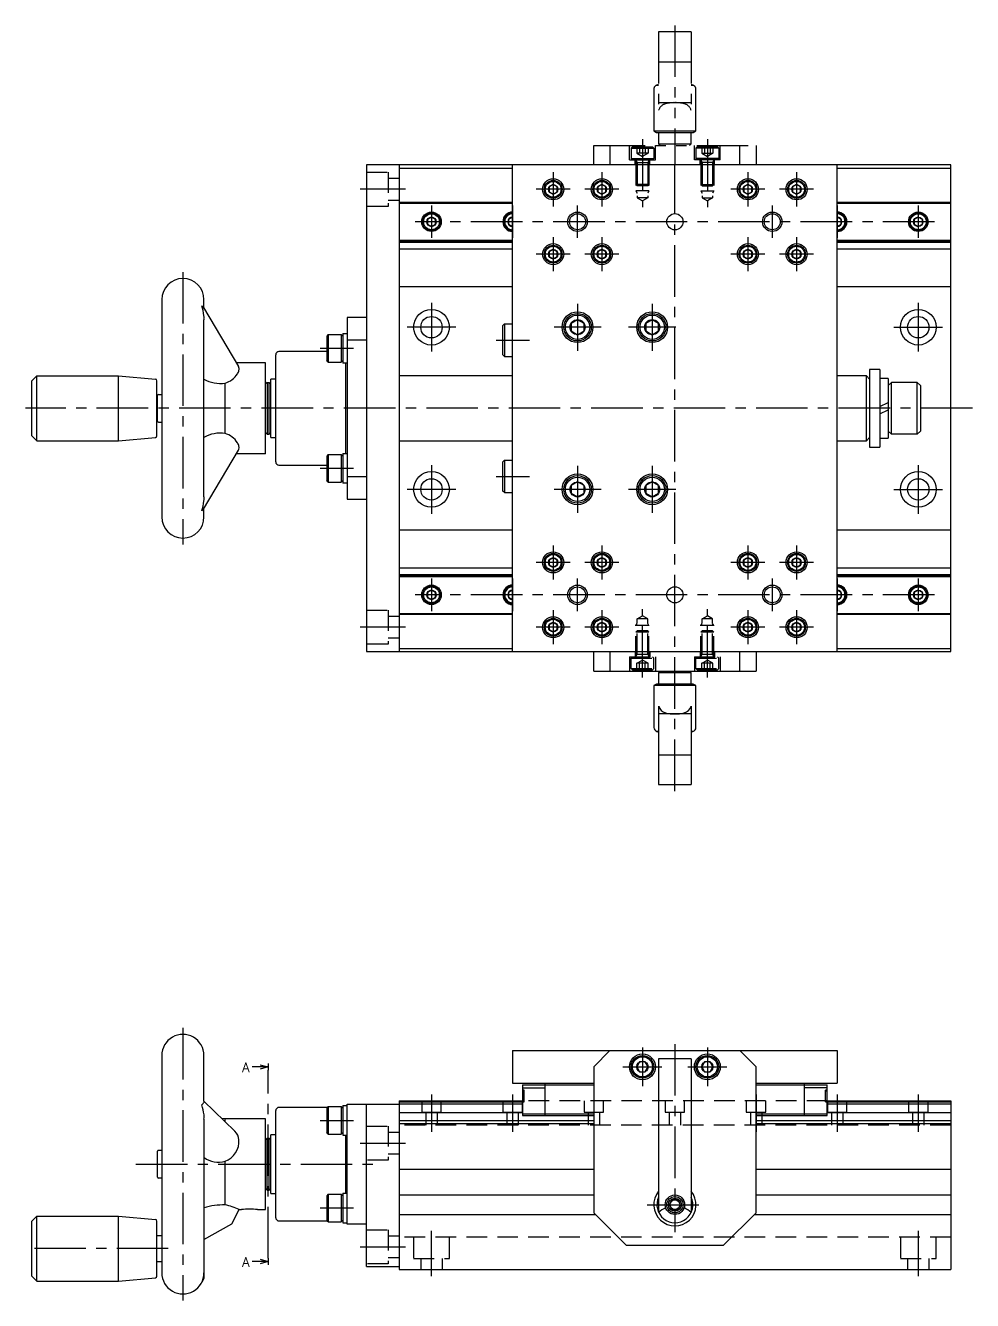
# Model space of a CAD drawing. Extents: x 0 to 649, y -11 to 401.
# Drawn here: x 356.9 to 648.7, y 8 to 401 of the extents above; entities that cross this region are included whole.
import ezdxf

# ---------------------------------------------------------------- set-up
doc = ezdxf.new("R2010")
doc.units = 0
doc.header["$LTSCALE"] = 0.5
for name, pattern in [('CENTER', [50.8, 31.75, -6.35, 6.35, -6.35]), ('DASHED', [19.05, 12.7, -6.35]), ('PHANTOM', [63.5, 31.75, -6.35, 6.35, -6.35, 6.35, -6.35])]:
    doc.linetypes.add(name, pattern=pattern)
for name, color, linetype in [('MSM_CENTER', 1, 'CENTER'), ('MSM_CONTINUOUS', 7, 'CONTINUOUS'), ('MSM_DASHED', 4, 'DASHED'), ('MSM_IMAGINARY', 6, 'PHANTOM'), ('MSM_NARROW', 5, 'CONTINUOUS'), ('MSM_PART_NUMBER', 7, 'CONTINUOUS')]:
    doc.layers.add(name, color=color, linetype=linetype)
doc.styles.get("Standard").update_dxf_attribs({"font": 'txt.shx', "height": 3, "bigfont": 'bigfont.shx'})

msp = doc.modelspace()

# ---------------------------------------------------------------- linework, layer by layer
at = {"layer": 'MSM_CENTER'}
for p, q in [((546.95, 366), (546.95, 344.96)), ((566.95, 366), (566.95, 344.96)), ((556.95, 165), (556.95, 358)), ((519.45, 355.75), (519.45, 345.25)), ((534.45, 355.75), (534.45, 345.25)), ((579.45, 355.75), (579.45, 345.25)), ((594.45, 355.75), (594.45, 345.25)), ((473.95, 350.5), (459.95, 350.5)), ((524.7, 350.5), (514.2, 350.5)), ((539.7, 350.5), (529.2, 350.5)), ((584.7, 350.5), (574.2, 350.5)), ((599.7, 350.5), (589.2, 350.5)), ((481.95, 345.5), (481.95, 335.5)), ((506.95, 345.5), (506.95, 335.5)), ((526.95, 335.5), (526.95, 345.5)), ((586.95, 345.5), (586.95, 335.5)), ((606.95, 345.5), (606.95, 335.5)), ((631.95, 345.5), (631.95, 335.5)), ((636.95, 340.5), (476.95, 340.5)), ((519.45, 335.75), (519.45, 325.25)), ((534.45, 335.75), (534.45, 325.25)), ((579.45, 335.75), (579.45, 325.25)), ((594.45, 335.75), (594.45, 325.25)), ((524.7, 330.5), (514.2, 330.5)), ((539.7, 330.5), (529.2, 330.5)), ((584.7, 330.5), (574.2, 330.5)), ((599.7, 330.5), (589.2, 330.5)), ((405.35, 325), (405.35, 241)), ((481.95, 315.5), (481.95, 300.5)), ((526.95, 315.25), (526.95, 300.75)), ((549.95, 315.25), (549.95, 300.75)), ((631.95, 315.5), (631.95, 300.5)), ((489.45, 308), (474.45, 308)), ((534.2, 308), (519.7, 308)), ((557.2, 308), (542.7, 308)), ((624.45, 308), (639.45, 308)), ((501.85, 304), (512.15, 304)), ((447.65, 301.5), (457.95, 301.5)), ((648.65, 283), (356.85, 283)), ((447.65, 264.5), (457.95, 264.5)), ((481.95, 265.5), (481.95, 250.5)), ((526.95, 265.25), (526.95, 250.75)), ((549.95, 265.25), (549.95, 250.75)), ((631.95, 265.5), (631.95, 250.5)), ((501.85, 262), (512.15, 262)), ((489.45, 258), (474.45, 258)), ((534.2, 258), (519.7, 258)), ((557.2, 258), (542.7, 258)), ((624.45, 258), (639.45, 258)), ((519.45, 240.75), (519.45, 230.25)), ((534.45, 240.75), (534.45, 230.25)), ((579.45, 240.75), (579.45, 230.25)), ((594.45, 240.75), (594.45, 230.25)), ((524.7, 235.5), (514.2, 235.5)), ((539.7, 235.5), (529.2, 235.5)), ((584.7, 235.5), (574.2, 235.5)), ((599.7, 235.5), (589.2, 235.5)), ((481.95, 230.5), (481.95, 220.5)), ((506.95, 230.5), (506.95, 220.5)), ((526.95, 220.5), (526.95, 230.5)), ((586.95, 230.5), (586.95, 220.5)), ((606.95, 230.5), (606.95, 220.5)), ((631.95, 230.5), (631.95, 220.5)), ((636.95, 225.5), (476.95, 225.5)), ((519.45, 220.75), (519.45, 210.25)), ((534.45, 220.75), (534.45, 210.25)), ((546.95, 200), (546.95, 221.03)), ((566.95, 200), (566.95, 221.03)), ((579.45, 220.75), (579.45, 210.25)), ((594.45, 220.75), (594.45, 210.25)), ((473.95, 215.5), (459.95, 215.5)), ((524.7, 215.5), (514.2, 215.5)), ((539.7, 215.5), (529.2, 215.5)), ((584.7, 215.5), (574.2, 215.5)), ((599.7, 215.5), (589.2, 215.5)), ((405.35, 92), (405.35, 7.98)), ((556.95, 87), (556.95, 29)), ((546.95, 86), (546.95, 74)), ((566.95, 86), (566.95, 74)), ((431.65, 21), (431.65, 79)), ((540.95, 80), (552.95, 80)), ((560.95, 80), (572.95, 80)), ((481.95, 71.5), (481.95, 60)), ((506.95, 71.5), (506.95, 60)), ((531.95, 71.5), (531.95, 60)), ((581.95, 71.5), (581.95, 60)), ((606.95, 71.5), (606.95, 60)), ((631.95, 71.5), (631.95, 60)), ((447.65, 63.5), (457.95, 63.5)), ((459.95, 56.5), (473.95, 56.5)), ((390.85, 50), (463.95, 50)), ((447.65, 36.5), (457.95, 36.5)), ((548.45, 37.5), (565.45, 37.5)), ((481.95, 15.5), (481.95, 29.5)), ((631.95, 29.5), (631.95, 15.5)), ((400.85, 23.98), (356.85, 23.98)), ((459.95, 24.5), (473.95, 24.5))]:
    msp.add_line(p, q, dxfattribs=at)
at = {"layer": 'MSM_CONTINUOUS'}
for p, q in [((461.95, 358), (461.95, 208)), ((641.95, 358), (461.95, 358)), ((471.95, 358), (471.95, 208)), ((506.95, 208), (506.95, 358)), ((606.95, 208), (606.95, 358)), ((641.95, 208), (641.95, 358)), ((471.95, 357), (506.95, 357)), ((606.95, 357), (641.95, 357)), ((519.45, 351.94), (518.2, 351.22)), ((518.2, 351.22), (518.2, 349.77)), ((520.7, 351.22), (519.45, 351.94)), ((520.7, 349.77), (520.7, 351.22)), ((534.45, 351.94), (533.2, 351.22)), ((533.2, 351.22), (533.2, 349.77)), ((535.7, 351.22), (534.45, 351.94)), ((535.7, 349.77), (535.7, 351.22)), ((579.45, 351.94), (578.2, 351.22)), ((578.2, 351.22), (578.2, 349.77)), ((580.7, 351.22), (579.45, 351.94)), ((580.7, 349.77), (580.7, 351.22)), ((594.45, 351.94), (593.2, 351.22)), ((593.2, 351.22), (593.2, 349.77)), ((595.7, 351.22), (594.45, 351.94)), ((595.7, 349.77), (595.7, 351.22)), ((471.95, 346.5), (506.95, 346.5)), ((471.95, 346.2), (506.95, 346.2)), ((518.2, 349.77), (519.45, 349.05)), ((519.45, 349.05), (520.7, 349.77)), ((533.2, 349.77), (534.45, 349.05)), ((534.45, 349.05), (535.7, 349.77)), ((578.2, 349.77), (579.45, 349.05)), ((579.45, 349.05), (580.7, 349.77)), ((593.2, 349.77), (594.45, 349.05)), ((594.45, 349.05), (595.7, 349.77)), ((606.95, 346.5), (641.95, 346.5)), ((606.95, 346.2), (641.95, 346.2)), ((481.95, 341.94), (480.7, 341.22)), ((483.2, 341.22), (481.95, 341.94)), ((506.95, 341.94), (505.7, 341.22)), ((608.2, 341.22), (606.95, 341.94)), ((631.95, 341.94), (630.7, 341.22)), ((633.2, 341.22), (631.95, 341.94)), ((480.7, 341.22), (480.7, 339.77)), ((480.7, 339.77), (481.95, 339.05)), ((481.95, 339.05), (483.2, 339.77)), ((483.2, 339.77), (483.2, 341.22)), ((505.7, 341.22), (505.7, 339.77)), ((505.7, 339.77), (506.95, 339.05)), ((606.95, 339.05), (608.2, 339.77)), ((608.2, 339.77), (608.2, 341.22)), ((630.7, 341.22), (630.7, 339.77)), ((630.7, 339.77), (631.95, 339.05)), ((631.95, 339.05), (633.2, 339.77)), ((633.2, 339.77), (633.2, 341.22)), ((471.95, 334.79), (506.95, 334.79)), ((471.95, 334.5), (506.95, 334.5)), ((471.95, 334.24), (506.95, 334.24)), ((606.95, 334.79), (641.95, 334.79)), ((606.95, 334.5), (641.95, 334.5)), ((606.95, 334.24), (641.95, 334.24)), ((471.95, 332.12), (506.95, 332.12)), ((519.45, 331.94), (518.2, 331.22)), ((518.2, 331.22), (518.2, 329.77)), ((520.7, 331.22), (519.45, 331.94)), ((520.7, 329.77), (520.7, 331.22)), ((534.45, 331.94), (533.2, 331.22)), ((533.2, 331.22), (533.2, 329.77)), ((535.7, 331.22), (534.45, 331.94)), ((535.7, 329.77), (535.7, 331.22)), ((579.45, 331.94), (578.2, 331.22)), ((578.2, 331.22), (578.2, 329.77)), ((580.7, 331.22), (579.45, 331.94)), ((580.7, 329.77), (580.7, 331.22)), ((594.45, 331.94), (593.2, 331.22)), ((593.2, 331.22), (593.2, 329.77)), ((595.7, 331.22), (594.45, 331.94)), ((595.7, 329.77), (595.7, 331.22)), ((606.95, 332.12), (641.95, 332.12)), ((518.2, 329.77), (519.45, 329.05)), ((519.45, 329.05), (520.7, 329.77)), ((533.2, 329.77), (534.45, 329.05)), ((534.45, 329.05), (535.7, 329.77)), ((578.2, 329.77), (579.45, 329.05)), ((579.45, 329.05), (580.7, 329.77)), ((593.2, 329.77), (594.45, 329.05)), ((594.45, 329.05), (595.7, 329.77)), ((471.95, 320.5), (506.95, 320.5)), ((606.95, 320.5), (641.95, 320.5)), ((398.85, 316.5), (398.85, 249.5)), ((411.85, 313.79), (411.85, 316.5)), ((411.69, 314.07), (422.46, 295.86)), ((461.95, 311), (455.95, 311)), ((455.95, 311), (455.95, 255)), ((411.85, 310.27), (411.85, 310.28)), ((411.85, 255.72), (411.85, 310.27)), ((504.45, 309), (503.85, 308.4)), ((503.85, 308.4), (503.85, 299.6)), ((504.45, 309), (504.45, 299)), ((504.45, 309), (506.95, 309)), ((526.95, 310.3), (524.95, 309.15)), ((524.95, 309.15), (524.95, 306.84)), ((524.95, 306.84), (526.95, 305.69)), ((528.95, 309.15), (526.95, 310.3)), ((526.95, 305.69), (528.95, 306.84)), ((528.95, 306.84), (528.95, 309.15)), ((549.95, 310.3), (547.95, 309.15)), ((547.95, 309.15), (547.95, 306.84)), ((547.95, 306.84), (549.95, 305.69)), ((551.95, 309.15), (549.95, 310.3)), ((549.95, 305.69), (551.95, 306.84)), ((551.95, 306.84), (551.95, 309.15)), ((450.15, 305.75), (449.65, 305.25)), ((449.65, 305.25), (449.65, 297.75)), ((450.15, 305.75), (450.15, 297.25)), ((450.15, 305.75), (454.15, 305.75)), ((454.15, 305.75), (454.65, 305.25)), ((454.15, 305.75), (454.15, 297.25)), ((454.65, 306.1), (455.95, 306.1)), ((454.65, 306.1), (454.65, 296.9)), ((461.95, 304.01), (455.95, 304.01)), ((433.95, 266.5), (433.95, 299.5)), ((449.65, 300.5), (434.95, 300.5)), ((504.45, 299), (503.85, 299.6)), ((504.45, 299), (506.95, 299)), ((430.85, 297), (421.79, 297)), ((430.85, 269), (430.85, 297)), ((450.15, 297.25), (449.65, 297.75)), ((450.15, 297.25), (454.15, 297.25)), ((454.15, 297.25), (454.65, 297.75)), ((455.95, 296.9), (454.65, 296.9)), ((455.55, 269.1), (455.55, 296.9)), ((620.15, 295), (616.95, 295)), ((616.95, 295), (616.95, 271)), ((620.15, 295), (620.15, 271)), ((358.85, 291.5), (360.35, 293)), ((358.85, 274.5), (358.85, 291.5)), ((360.35, 273), (360.35, 293)), ((360.35, 293), (385.52, 293)), ((385.52, 273), (385.52, 293)), ((385.52, 293), (396.9, 292)), ((397.35, 274.49), (397.35, 291.5)), ((431.35, 291), (430.85, 290.5)), ((431.35, 291), (431.35, 275)), ((431.35, 291), (431.95, 291)), ((431.95, 275), (431.95, 291)), ((431.95, 291), (432.45, 290.5)), ((433.95, 292), (432.45, 292)), ((432.45, 274), (432.45, 292)), ((506.95, 293), (471.95, 293)), ((615.95, 293), (606.95, 293)), ((616.95, 292), (615.95, 293)), ((615.95, 273), (615.95, 293)), ((622.65, 292.2), (620.15, 292.2)), ((622.65, 292.2), (622.65, 273.8)), ((623.65, 291), (622.65, 290)), ((631.65, 291), (623.65, 291)), ((623.65, 275), (623.65, 291)), ((631.65, 275), (631.65, 291)), ((631.65, 291), (632.65, 290)), ((397.55, 287), (397.35, 287)), ((397.55, 279), (397.55, 287)), ((397.8, 287.25), (398.85, 287.25)), ((418.35, 275.2), (418.35, 290.79)), ((632.65, 290), (632.65, 276)), ((620.15, 283.51), (622.65, 284.79)), ((620.15, 281.29), (622.65, 282.57)), ((397.55, 279), (397.35, 279)), ((397.8, 278.75), (398.85, 278.75)), ((431.35, 275), (430.85, 275.5)), ((431.95, 275), (432.45, 275.5)), ((623.65, 275), (622.65, 276)), ((631.65, 275), (632.65, 276)), ((358.85, 274.5), (360.35, 273)), ((360.35, 273), (385.52, 273)), ((385.52, 273), (396.9, 273.99)), ((431.35, 275), (431.95, 275)), ((432.45, 274), (433.95, 274)), ((471.95, 273), (506.95, 273)), ((606.95, 273), (615.95, 273)), ((615.95, 273), (616.95, 274)), ((620.15, 273.8), (622.65, 273.8)), ((631.65, 275), (623.65, 275)), ((411.69, 251.92), (422.46, 270.13)), ((430.85, 269), (421.79, 269)), ((450.15, 268.75), (449.65, 268.25)), ((449.65, 268.25), (449.65, 260.75)), ((450.15, 268.75), (450.15, 260.25)), ((450.15, 268.75), (454.15, 268.75)), ((454.15, 268.75), (454.65, 268.25)), ((454.15, 268.75), (454.15, 260.25)), ((454.65, 269.1), (455.95, 269.1)), ((454.65, 269.1), (454.65, 259.9)), ((616.95, 271), (620.15, 271)), ((434.95, 265.5), (449.65, 265.5)), ((504.45, 267), (503.85, 266.4)), ((503.85, 266.4), (503.85, 257.6)), ((504.45, 267), (504.45, 257)), ((504.45, 267), (506.95, 267)), ((450.15, 260.25), (449.65, 260.75)), ((450.15, 260.25), (454.15, 260.25)), ((454.15, 260.25), (454.65, 260.75)), ((455.95, 259.9), (454.65, 259.9)), ((455.95, 261.98), (461.95, 261.98)), ((526.95, 260.3), (524.95, 259.15)), ((528.95, 259.15), (526.95, 260.3)), ((549.95, 260.3), (547.95, 259.15)), ((551.95, 259.15), (549.95, 260.3)), ((411.85, 255.72), (411.85, 255.71)), ((504.45, 257), (503.85, 257.6)), ((504.45, 257), (506.95, 257)), ((524.95, 259.15), (524.95, 256.84)), ((524.95, 256.84), (526.95, 255.69)), ((526.95, 255.69), (528.95, 256.84)), ((528.95, 256.84), (528.95, 259.15)), ((547.95, 259.15), (547.95, 256.84)), ((547.95, 256.84), (549.95, 255.69)), ((549.95, 255.69), (551.95, 256.84)), ((551.95, 256.84), (551.95, 259.15)), ((411.85, 249.5), (411.85, 252.2)), ((455.95, 255), (461.95, 255)), ((471.95, 245.5), (506.95, 245.5)), ((606.95, 245.5), (641.95, 245.5)), ((519.45, 236.94), (518.2, 236.22)), ((518.2, 236.22), (518.2, 234.77)), ((520.7, 236.22), (519.45, 236.94)), ((520.7, 234.77), (520.7, 236.22)), ((534.45, 236.94), (533.2, 236.22)), ((533.2, 236.22), (533.2, 234.77)), ((535.7, 236.22), (534.45, 236.94)), ((535.7, 234.77), (535.7, 236.22)), ((579.45, 236.94), (578.2, 236.22)), ((578.2, 236.22), (578.2, 234.77)), ((580.7, 236.22), (579.45, 236.94)), ((580.7, 234.77), (580.7, 236.22)), ((594.45, 236.94), (593.2, 236.22)), ((593.2, 236.22), (593.2, 234.77)), ((595.7, 236.22), (594.45, 236.94)), ((595.7, 234.77), (595.7, 236.22)), ((471.95, 233.87), (506.95, 233.87)), ((518.2, 234.77), (519.45, 234.05)), ((519.45, 234.05), (520.7, 234.77)), ((533.2, 234.77), (534.45, 234.05)), ((534.45, 234.05), (535.7, 234.77)), ((578.2, 234.77), (579.45, 234.05)), ((579.45, 234.05), (580.7, 234.77)), ((593.2, 234.77), (594.45, 234.05)), ((594.45, 234.05), (595.7, 234.77)), ((606.95, 233.87), (641.95, 233.87)), ((471.95, 231.75), (506.95, 231.75)), ((471.95, 231.5), (506.95, 231.5)), ((471.95, 231.2), (506.95, 231.2)), ((606.95, 231.75), (641.95, 231.75)), ((606.95, 231.5), (641.95, 231.5)), ((606.95, 231.2), (641.95, 231.2)), ((481.95, 226.94), (480.7, 226.22)), ((480.7, 226.22), (480.7, 224.77)), ((480.7, 224.77), (481.95, 224.05)), ((483.2, 226.22), (481.95, 226.94)), ((481.95, 224.05), (483.2, 224.77)), ((483.2, 224.77), (483.2, 226.22)), ((506.95, 226.94), (505.7, 226.22)), ((505.7, 226.22), (505.7, 224.77)), ((505.7, 224.77), (506.95, 224.05)), ((608.2, 226.22), (606.95, 226.94)), ((606.95, 224.05), (608.2, 224.77)), ((608.2, 224.77), (608.2, 226.22)), ((631.95, 226.94), (630.7, 226.22)), ((630.7, 226.22), (630.7, 224.77)), ((630.7, 224.77), (631.95, 224.05)), ((633.2, 226.22), (631.95, 226.94)), ((631.95, 224.05), (633.2, 224.77)), ((633.2, 224.77), (633.2, 226.22)), ((471.95, 219.79), (506.95, 219.79)), ((471.95, 219.5), (506.95, 219.5)), ((519.45, 216.94), (518.2, 216.22)), ((518.2, 216.22), (518.2, 214.77)), ((520.7, 216.22), (519.45, 216.94)), ((520.7, 214.77), (520.7, 216.22)), ((534.45, 216.94), (533.2, 216.22)), ((533.2, 216.22), (533.2, 214.77)), ((535.7, 216.22), (534.45, 216.94)), ((535.7, 214.77), (535.7, 216.22)), ((579.45, 216.94), (578.2, 216.22)), ((578.2, 216.22), (578.2, 214.77)), ((580.7, 216.22), (579.45, 216.94)), ((580.7, 214.77), (580.7, 216.22)), ((594.45, 216.94), (593.2, 216.22)), ((593.2, 216.22), (593.2, 214.77)), ((595.7, 216.22), (594.45, 216.94)), ((595.7, 214.77), (595.7, 216.22)), ((606.95, 219.79), (641.95, 219.79)), ((606.95, 219.5), (641.95, 219.5)), ((518.2, 214.77), (519.45, 214.05)), ((519.45, 214.05), (520.7, 214.77)), ((533.2, 214.77), (534.45, 214.05)), ((534.45, 214.05), (535.7, 214.77)), ((578.2, 214.77), (579.45, 214.05)), ((579.45, 214.05), (580.7, 214.77)), ((593.2, 214.77), (594.45, 214.05)), ((594.45, 214.05), (595.7, 214.77)), ((471.95, 209), (506.95, 209)), ((606.95, 209), (641.95, 209)), ((461.95, 208), (641.95, 208)), ((531.95, 202), (531.95, 208)), ((536.95, 208), (536.95, 202)), ((576.95, 202), (576.95, 208)), ((581.95, 208), (581.95, 202)), ((531.95, 202), (581.95, 202)), ((552.45, 202), (551.95, 201.5)), ((551.95, 201.5), (551.95, 198)), ((561.95, 201.5), (551.95, 201.5)), ((561.95, 201.5), (561.45, 202)), ((561.95, 198), (561.95, 201.5)), ((551.32, 198), (550.45, 197.5)), ((550.45, 197.5), (550.45, 184.63)), ((563.45, 197.5), (550.45, 197.5)), ((562.59, 198), (551.32, 198)), ((563.45, 197.5), (562.59, 198)), ((563.45, 184.63), (563.45, 197.5)), ((551.95, 191.14), (551.95, 167)), ((561.95, 188.78), (551.95, 188.78)), ((561.95, 191.14), (561.95, 167)), ((551.95, 183.37), (551.42, 183.37)), ((562.48, 183.37), (561.95, 183.37)), ((551.95, 176.22), (561.95, 176.22)), ((551.95, 167), (561.95, 167)), ((405.35, 90), (405.35, 90)), ((398.85, 83.5), (398.85, 16.5)), ((411.85, 69.47), (411.85, 83.5)), ((506.95, 85), (506.95, 75)), ((506.95, 85), (606.95, 85)), ((536.95, 85), (531.95, 80)), ((581.95, 80), (576.95, 85)), ((606.95, 85), (606.95, 75)), ((531.95, 80), (531.95, 35)), ((546.09, 81.5), (545.22, 80)), ((545.22, 80), (546.09, 78.5)), ((547.82, 81.5), (546.09, 81.5)), ((548.68, 80), (547.82, 81.5)), ((547.82, 78.5), (548.68, 80)), ((561.95, 82.5), (551.95, 82.5)), ((551.95, 82.5), (551.95, 35.14)), ((561.95, 82.5), (561.95, 35.14)), ((566.09, 81.5), (565.22, 80)), ((565.22, 80), (566.09, 78.5)), ((567.82, 81.5), (566.09, 81.5)), ((568.68, 80), (567.82, 81.5)), ((567.82, 78.5), (568.68, 80)), ((581.95, 35), (581.95, 80)), ((506.95, 75), (531.95, 75)), ((517, 65), (517, 75)), ((546.09, 78.5), (547.82, 78.5)), ((566.09, 78.5), (567.82, 78.5)), ((581.95, 75), (606.95, 75)), ((596.9, 65), (596.9, 75)), ((510, 74.5), (531.95, 74.5)), ((510, 74.5), (510, 65)), ((510, 73.5), (517, 73.5)), ((510.5, 72.8), (510, 72.8)), ((510.5, 72.5), (510, 72.5)), ((510.5, 69.2), (510.5, 72.8)), ((581.95, 74.5), (603.9, 74.5)), ((603.9, 73.5), (596.9, 73.5)), ((603.9, 72.8), (603.4, 72.8)), ((603.4, 69.2), (603.4, 72.8)), ((603.9, 72.5), (603.4, 72.5)), ((603.9, 65), (603.9, 74.5)), ((411.85, 69.47), (421.37, 60.18)), ((449.9, 67.5), (434.95, 67.5)), ((450.15, 67.75), (449.65, 67.25)), ((449.65, 67.25), (449.65, 59.75)), ((450.15, 67.75), (450.15, 59.25)), ((450.15, 67.75), (454.15, 67.75)), ((454.15, 67.75), (454.65, 67.25)), ((454.15, 67.75), (454.15, 59.25)), ((454.65, 68.1), (455.95, 68.1)), ((454.65, 68.1), (454.65, 58.9)), ((455.95, 68.5), (471.95, 68.5)), ((455.95, 31.5), (455.95, 68.5)), ((461.95, 18.5), (461.95, 68.5)), ((471.95, 69.5), (510.5, 69.5)), ((471.95, 69.5), (471.95, 17.5)), ((471.95, 69.2), (510, 69.2)), ((471.95, 68.55), (510, 68.55)), ((510, 69.2), (510.5, 69.2)), ((603.4, 69.5), (641.95, 69.5)), ((603.4, 69.2), (603.9, 69.2)), ((603.9, 69.2), (641.95, 69.2)), ((603.9, 68.55), (641.95, 68.55)), ((641.95, 69.5), (641.95, 17.5)), ((411.85, 63.89), (411.85, 14.91)), ((418.35, 63.98), (417.39, 64.06)), ((418.35, 63.13), (418.35, 63.98)), ((430.85, 63.98), (418.35, 63.98)), ((430.85, 35.98), (430.85, 63.98)), ((433.95, 33.5), (433.95, 66.5)), ((471.95, 65.95), (510, 65.95)), ((471.95, 63.5), (531.95, 63.5)), ((510, 65.5), (531.95, 65.5)), ((510, 65), (531.95, 65)), ((581.95, 65.5), (603.9, 65.5)), ((581.95, 65), (603.9, 65)), ((581.95, 63.5), (641.95, 63.5)), ((603.9, 65.95), (641.95, 65.95)), ((433.95, 59), (432.45, 59)), ((432.45, 41), (432.45, 59)), ((450.15, 59.25), (449.65, 59.75)), ((450.15, 59.25), (454.15, 59.25)), ((454.15, 59.25), (454.65, 59.75)), ((471.95, 62.49), (531.95, 62.49)), ((581.95, 62.49), (641.95, 62.49)), ((431.35, 58), (430.85, 57.5)), ((431.35, 42), (431.35, 58)), ((431.35, 58), (431.95, 58)), ((431.95, 42), (431.95, 58)), ((431.95, 58), (432.45, 57.5)), ((454.65, 58.9), (455.95, 58.9)), ((455.55, 41.1), (455.55, 58.9)), ((397.55, 45.98), (397.55, 54)), ((398.85, 54.25), (397.8, 54.25)), ((418.35, 37.41), (418.35, 50.91)), ((471.95, 48.5), (531.95, 48.5)), ((581.95, 48.5), (641.95, 48.5)), ((398.85, 45.73), (397.8, 45.73)), ((431.35, 42), (430.85, 42.5)), ((431.35, 42), (431.95, 42)), ((431.95, 42), (432.45, 42.5)), ((432.45, 41), (433.95, 41)), ((450.15, 40.75), (449.65, 40.25)), ((449.65, 40.25), (449.65, 32.75)), ((450.15, 40.75), (450.15, 32.25)), ((450.15, 40.75), (454.15, 40.75)), ((454.15, 40.75), (454.65, 40.25)), ((454.15, 40.75), (454.15, 32.25)), ((454.65, 41.1), (455.95, 41.1)), ((454.65, 41.1), (454.65, 31.9)), ((471.95, 40.5), (531.95, 40.5)), ((581.95, 40.5), (641.95, 40.5)), ((420.41, 31.61), (422.65, 35.98)), ((422.65, 35.98), (423.37, 35.98)), ((428.34, 35.98), (430.85, 35.98)), ((556.09, 39), (555.22, 37.5)), ((555.22, 37.5), (556.09, 36)), ((557.82, 39), (556.09, 39)), ((556.09, 36), (557.82, 36)), ((558.68, 37.5), (557.82, 39)), ((557.82, 36), (558.68, 37.5)), ((358.85, 32.48), (360.35, 33.98)), ((358.85, 15.48), (358.85, 32.48)), ((360.35, 13.98), (360.35, 33.98)), ((360.35, 33.98), (385.52, 33.98)), ((385.52, 13.98), (385.52, 33.98)), ((385.52, 33.98), (396.9, 32.98)), ((397.35, 15.47), (397.35, 32.48)), ((411.85, 26.81), (420.43, 31.65)), ((434.95, 32.5), (449.9, 32.5)), ((450.15, 32.25), (449.65, 32.75)), ((450.15, 32.25), (454.15, 32.25)), ((454.15, 32.25), (454.65, 32.75)), ((454.65, 31.9), (455.95, 31.9)), ((461.95, 31.5), (455.95, 31.5)), ((471.95, 34.5), (532.45, 34.5)), ((531.95, 35), (541.95, 25)), ((571.95, 25), (581.95, 35)), ((581.45, 34.5), (641.95, 34.5)), ((397.35, 27.98), (398.85, 27.98)), ((541.95, 25), (571.95, 25)), ((397.35, 19.98), (398.85, 19.98)), ((461.95, 18.5), (471.95, 18.5)), ((471.95, 17.5), (641.95, 17.5)), ((358.85, 15.48), (360.35, 13.98)), ((360.35, 13.98), (385.52, 13.98)), ((385.52, 13.98), (396.9, 14.97)), ((411.85, 14.91), (411.14, 13.51)), ((405.35, 10), (405.35, 10))]:
    msp.add_line(p, q, dxfattribs=at)
for centre, radius in [((519.45, 350.5), 3.25), ((534.45, 350.5), 3.25), ((579.45, 350.5), 3.25), ((594.45, 350.5), 3.25), ((519.45, 350.5), 2.75), ((519.45, 350.5), 2.45), ((519.45, 350.5), 1.44), ((534.45, 350.5), 2.75), ((534.45, 350.5), 2.45), ((534.45, 350.5), 1.44), ((579.45, 350.5), 2.75), ((579.45, 350.5), 2.45), ((579.45, 350.5), 1.44), ((594.45, 350.5), 2.75), ((594.45, 350.5), 2.45), ((594.45, 350.5), 1.44), ((481.95, 340.5), 3), ((481.95, 340.5), 2.75), ((481.95, 340.5), 2.45), ((481.95, 340.5), 1.44), ((526.95, 340.5), 2.46), ((556.95, 340.5), 2.5), ((586.95, 340.5), 2.46), ((631.95, 340.5), 3), ((631.95, 340.5), 2.75), ((631.95, 340.5), 2.45), ((631.95, 340.5), 1.44), ((519.45, 330.5), 3.25), ((519.45, 330.5), 2.75), ((519.45, 330.5), 2.45), ((519.45, 330.5), 1.44), ((534.45, 330.5), 3.25), ((534.45, 330.5), 2.75), ((534.45, 330.5), 2.45), ((534.45, 330.5), 1.44), ((579.45, 330.5), 3.25), ((579.45, 330.5), 2.75), ((579.45, 330.5), 2.45), ((579.45, 330.5), 1.44), ((594.45, 330.5), 3.25), ((594.45, 330.5), 2.75), ((594.45, 330.5), 2.45), ((594.45, 330.5), 1.44), ((481.95, 308), 5.5), ((481.95, 308), 3.3), ((526.95, 308), 4.75), ((526.95, 308), 4.25), ((526.95, 308), 3.75), ((549.95, 308), 4.75), ((549.95, 308), 4.25), ((549.95, 308), 3.75), ((631.95, 308), 5.5), ((631.95, 308), 3.3), ((526.95, 308), 2.31), ((549.95, 308), 2.31), ((481.95, 258), 5.5), ((631.95, 258), 5.5), ((481.95, 258), 3.3), ((526.95, 258), 4.75), ((526.95, 258), 4.25), ((526.95, 258), 3.75), ((526.95, 258), 2.31), ((549.95, 258), 4.75), ((549.95, 258), 4.25), ((549.95, 258), 3.75), ((549.95, 258), 2.31), ((631.95, 258), 3.3), ((519.45, 235.5), 3.25), ((519.45, 235.5), 2.75), ((519.45, 235.5), 2.45), ((519.45, 235.5), 1.44), ((534.45, 235.5), 3.25), ((534.45, 235.5), 2.75), ((534.45, 235.5), 2.45), ((534.45, 235.5), 1.44), ((579.45, 235.5), 3.25), ((579.45, 235.5), 2.75), ((579.45, 235.5), 2.45), ((579.45, 235.5), 1.44), ((594.45, 235.5), 3.25), ((594.45, 235.5), 2.75), ((594.45, 235.5), 2.45), ((594.45, 235.5), 1.44), ((481.95, 225.5), 3), ((481.95, 225.5), 2.75), ((526.95, 225.5), 2.46), ((556.95, 225.5), 2.5), ((586.95, 225.5), 2.46), ((631.95, 225.5), 3), ((631.95, 225.5), 2.75), ((481.95, 225.5), 2.45), ((481.95, 225.5), 1.44), ((631.95, 225.5), 2.45), ((631.95, 225.5), 1.44), ((519.45, 215.5), 3.25), ((519.45, 215.5), 2.75), ((519.45, 215.5), 2.45), ((519.45, 215.5), 1.44), ((534.45, 215.5), 3.25), ((534.45, 215.5), 2.75), ((534.45, 215.5), 2.45), ((534.45, 215.5), 1.44), ((579.45, 215.5), 3.25), ((579.45, 215.5), 2.75), ((579.45, 215.5), 2.45), ((579.45, 215.5), 1.44), ((594.45, 215.5), 3.25), ((594.45, 215.5), 2.75), ((594.45, 215.5), 2.45), ((594.45, 215.5), 1.44), ((546.95, 80), 4), ((546.95, 80), 3.5), ((546.95, 80), 3.1), ((566.95, 80), 4), ((566.95, 80), 3.5), ((566.95, 80), 3.1), ((546.95, 80), 1.73), ((566.95, 80), 1.73), ((556.95, 37.5), 3), ((556.95, 37.5), 2.5), ((556.95, 37.5), 1.5)]:
    msp.add_circle(centre, radius, dxfattribs=at)
for centre, radius, start, end in [((506.95, 340.5), 3, 90, 270), ((506.95, 340.5), 2.75, 90, 270), ((506.95, 340.5), 2.45, 90, 270), ((506.95, 340.5), 1.44, 90, 270), ((606.95, 340.5), 3, 270, 90), ((606.95, 340.5), 2.75, 270, 90), ((606.95, 340.5), 2.45, 270, 90), ((606.95, 340.5), 1.44, 270, 90), ((405.35, 316.5), 6.5, 0, 180), ((394.95, 309.26), 17.04, 7.9396, 18.1767), ((410.02, 312.81), 2.09, 36.9737, 57.5814), ((406.71, 310.95), 5.16, 356.4166, 7.4094), ((414.8, 310.26), 2.96, 172.9313, 178.9238), ((411.91, 310.32), 0.0718, 180.587, 213.6184), ((434.95, 299.5), 1, 90, 180), ((421.57, 295.22), 1.09, 359.7532, 36.0548), ((421.15, 295.1), 1.52, 346.9738, 4.5033), ((396.85, 291.5), 0.5, 0, 85), ((416.75, 300.47), 9.81, 240.0385, 279.3802), ((416.59, 297.14), 6.59, 285.4749, 327.6109), ((418.65, 295.72), 4.1, 328.9501, 346.3123), ((397.8, 287), 0.25, 90, 180), ((397.8, 279), 0.25, 180, 270), ((416.75, 265.52), 9.81, 80.6198, 119.9615), ((416.59, 268.85), 6.59, 32.3891, 74.5251), ((396.85, 274.49), 0.5, 275, 0), ((418.65, 270.27), 4.1, 13.6877, 31.0499), ((421.15, 270.89), 1.52, 355.4967, 13.0262), ((421.57, 270.77), 1.09, 323.9452, 0.2468), ((434.95, 266.5), 1, 180, 270), ((411.91, 255.67), 0.0718, 146.3816, 179.413), ((414.8, 255.73), 2.96, 181.0762, 187.0687), ((394.95, 256.73), 17.04, 341.8233, 352.0604), ((410.02, 253.18), 2.09, 302.4186, 323.0263), ((406.71, 255.04), 5.16, 352.5906, 3.5834), ((405.35, 249.5), 6.5, 180, 0), ((506.95, 225.5), 3, 90, 270), ((506.95, 225.5), 2.75, 90, 270), ((606.95, 225.5), 3, 270, 90), ((606.95, 225.5), 2.75, 270, 90), ((506.95, 225.5), 2.45, 90, 270), ((506.95, 225.5), 1.44, 90, 270), ((606.95, 225.5), 2.45, 270, 90), ((606.95, 225.5), 1.44, 270, 90), ((519.45, 215.5), 1.28, 60, 120), ((554.74, 191.94), 2.9, 195.9752, 257.0752), ((556.62, 198.79), 10.01, 255.3277, 271.8838), ((557.28, 198.79), 10.01, 268.1162, 284.6723), ((559.17, 191.94), 2.9, 282.9248, 344.0248), ((551.75, 184.63), 1.3, 180, 255.4299), ((556.95, 204.64), 21.97, 255.4299, 256.8456), ((556.95, 204.64), 21.97, 283.1544, 284.5701), ((562.15, 184.63), 1.3, 284.5701, 0), ((405.35, 83.5), 6.5, 0, 180.0004), ((408.05, 71.34), 4.4, 315.2687, 330.2949), ((392.68, 62.41), 19.4, 8.4144, 17.5078), ((411.66, 69.3), 0.254, 327.8872, 42.048), ((434.95, 66.5), 1, 90, 180), ((407.45, 64.64), 4.46, 350.4317, 7.8758), ((418.95, 57.32), 3.68, 3.3213, 49.8282), ((416.09, 57.05), 6.55, 290.1905, 4.1999), ((397.8, 54), 0.25, 90, 180), ((416.33, 58.64), 8, 235.9717, 284.677), ((397.8, 45.98), 0.25, 180.0976, 269.9004), ((556.95, 37.5), 6.5, 140.2849, 39.7151), ((556.95, 37.5), 5.53, 154.7754, 25.2246), ((417.7, 18.74), 18.69, 87.9927, 108.23), ((416.29, 24.1), 13.48, 61.8333, 81.1815), ((425.85, 19.75), 16.42, 81.2834, 98.6797), ((556.81, 29.89), 7.15, 112.1156, 132.7693), ((557.09, 29.89), 7.15, 47.2307, 67.8844), ((396.85, 32.48), 0.499, 359.9343, 85.2295), ((434.95, 33.5), 1, 180, 270), ((405.35, 16.5), 6.5, 180, 0.0008), ((396.85, 15.47), 0.499, 274.7705, 0.0657)]:
    msp.add_arc(centre, radius, start, end, dxfattribs=at)
at = {"layer": 'MSM_DASHED'}
for p, q in [((544.95, 358), (544.95, 350)), ((545.33, 358), (545.33, 347.9)), ((548.57, 358), (548.57, 347.9)), ((548.95, 358), (548.95, 350)), ((564.95, 358), (564.95, 350)), ((565.33, 358), (565.33, 347.9)), ((568.57, 358), (568.57, 347.9)), ((568.95, 358), (568.95, 350)), ((461.95, 355.75), (468.55, 355.75)), ((468.55, 355.75), (468.55, 345.25)), ((471.95, 353.8), (468.55, 353.8)), ((548.95, 350), (544.95, 350)), ((544.95, 350), (545.33, 349.34)), ((548.95, 350), (548.57, 349.34)), ((564.95, 350), (568.95, 350)), ((564.95, 350), (565.33, 349.34)), ((568.95, 350), (568.57, 349.34)), ((468.55, 347.2), (471.95, 347.2)), ((548.57, 347.9), (545.33, 347.9)), ((545.33, 347.9), (546.95, 346.96)), ((548.57, 347.9), (546.95, 346.96)), ((565.33, 347.9), (568.57, 347.9)), ((565.33, 347.9), (566.95, 346.96)), ((568.57, 347.9), (566.95, 346.96)), ((468.55, 345.25), (461.95, 345.25)), ((461.95, 220.75), (468.55, 220.75)), ((468.55, 220.75), (468.55, 210.25)), ((471.95, 218.8), (468.55, 218.8)), ((544.95, 216), (545.33, 216.65)), ((545.33, 218.1), (546.95, 219.03)), ((545.33, 207.2), (545.33, 218.1)), ((548.57, 218.1), (545.33, 218.1)), ((548.57, 218.1), (546.95, 219.03)), ((548.57, 207.2), (548.57, 218.1)), ((548.95, 216), (548.57, 216.65)), ((564.95, 216), (565.33, 216.65)), ((565.33, 218.1), (566.95, 219.03)), ((565.33, 207.2), (565.33, 218.1)), ((568.57, 218.1), (565.33, 218.1)), ((568.57, 218.1), (566.95, 219.03)), ((568.57, 207.2), (568.57, 218.1)), ((568.95, 216), (568.57, 216.65)), ((544.95, 206.4), (544.95, 216)), ((548.95, 216), (544.95, 216)), ((545.33, 214.4), (544.95, 214.02)), ((548.95, 214.02), (544.95, 214.02)), ((548.57, 214.4), (545.33, 214.4)), ((548.95, 214.02), (548.57, 214.4)), ((548.95, 206.4), (548.95, 216)), ((564.95, 206.4), (564.95, 216)), ((568.95, 216), (564.95, 216)), ((565.33, 214.4), (564.95, 214.02)), ((568.95, 214.02), (564.95, 214.02)), ((568.57, 214.4), (565.33, 214.4)), ((568.95, 214.02), (568.57, 214.4)), ((568.95, 206.4), (568.95, 216)), ((468.55, 210.25), (461.95, 210.25)), ((468.55, 212.2), (471.95, 212.2)), ((542.95, 206.4), (550.95, 206.4)), ((542.95, 206.4), (542.95, 202)), ((543.85, 206.4), (543.45, 206)), ((543.45, 206), (550.45, 206)), ((543.45, 202.8), (543.45, 206)), ((544.7, 208), (544.7, 206.4)), ((544.92, 206.5), (545.33, 207.2)), ((544.95, 207.2), (548.95, 207.2)), ((545.22, 204.4), (546.95, 205.4)), ((545.22, 202.4), (545.22, 204.4)), ((548.68, 204.4), (545.22, 204.4)), ((546.09, 202.4), (546.09, 204.4)), ((548.68, 204.4), (546.95, 205.4)), ((547.82, 202.4), (547.82, 204.4)), ((548.98, 206.5), (548.57, 207.2)), ((548.68, 202.4), (548.68, 204.4)), ((549.2, 208), (549.2, 206.4)), ((550.45, 206), (550.05, 206.4)), ((550.45, 202.8), (550.45, 206)), ((550.95, 206.4), (550.95, 202)), ((562.95, 206.4), (570.95, 206.4)), ((562.95, 206.4), (562.95, 202)), ((563.85, 206.4), (563.45, 206)), ((563.45, 206), (570.45, 206)), ((563.45, 202.8), (563.45, 206)), ((564.7, 208), (564.7, 206.4)), ((564.92, 206.5), (565.33, 207.2)), ((564.95, 207.2), (568.95, 207.2)), ((565.22, 204.4), (566.95, 205.4)), ((565.22, 202.4), (565.22, 204.4)), ((568.68, 204.4), (565.22, 204.4)), ((566.09, 202.4), (566.09, 204.4)), ((568.68, 204.4), (566.95, 205.4)), ((567.82, 202.4), (567.82, 204.4)), ((568.98, 206.5), (568.57, 207.2)), ((568.68, 202.4), (568.68, 204.4)), ((569.2, 208), (569.2, 206.4)), ((570.45, 206), (570.05, 206.4)), ((570.45, 202.8), (570.45, 206)), ((570.95, 206.4), (570.95, 202)), ((543.45, 202.8), (550.45, 202.8)), ((543.85, 202.4), (543.45, 202.8)), ((543.85, 202.4), (550.05, 202.4)), ((550.45, 202.8), (550.05, 202.4)), ((563.45, 202.8), (570.45, 202.8)), ((563.85, 202.4), (563.45, 202.8)), ((563.85, 202.4), (570.05, 202.4)), ((570.45, 202.8), (570.05, 202.4)), ((478.95, 69.5), (478.95, 66)), ((484.95, 66), (484.95, 69.5)), ((503.95, 69.5), (503.95, 66)), ((509.95, 66), (509.95, 69.5)), ((603.95, 69.5), (510.5, 69.5)), ((528.95, 69.5), (528.95, 66)), ((534.95, 66), (534.95, 69.5)), ((553.95, 69.5), (553.95, 66)), ((559.95, 66), (559.95, 69.5)), ((578.95, 69.5), (578.95, 66)), ((584.95, 66), (584.95, 69.5)), ((603.95, 69.5), (603.95, 66)), ((609.95, 66), (609.95, 69.5)), ((628.95, 69.5), (628.95, 66)), ((634.95, 66), (634.95, 69.5)), ((478.95, 66), (484.95, 66)), ((480.2, 66), (480.2, 62)), ((483.7, 66), (483.7, 62)), ((503.95, 66), (509.95, 66)), ((505.2, 66), (505.2, 62)), ((508.7, 66), (508.7, 62)), ((528.95, 66), (534.95, 66)), ((530.2, 66), (530.2, 62)), ((533.7, 66), (533.7, 62)), ((553.95, 66), (559.95, 66)), ((555.2, 66), (555.2, 62)), ((558.7, 66), (558.7, 62)), ((578.95, 66), (584.95, 66)), ((580.2, 66), (580.2, 62)), ((583.7, 66), (583.7, 62)), ((603.95, 66), (609.95, 66)), ((605.2, 66), (605.2, 62)), ((608.7, 66), (608.7, 62)), ((628.95, 66), (634.95, 66)), ((630.2, 66), (630.2, 62)), ((633.7, 66), (633.7, 62)), ((461.95, 61.75), (468.55, 61.75)), ((468.55, 61.75), (468.55, 51.25)), ((471.95, 59.8), (468.55, 59.8)), ((641.95, 62), (471.95, 62)), ((468.55, 51.25), (461.95, 51.25)), ((468.55, 53.2), (471.95, 53.2)), ((461.95, 29.75), (468.55, 29.75)), ((468.55, 29.75), (468.55, 19.25)), ((471.95, 27.8), (468.55, 27.8)), ((641.95, 27.5), (471.95, 27.5)), ((476.45, 27.5), (476.45, 20.9)), ((487.45, 20.9), (487.45, 27.5)), ((626.45, 27.5), (626.45, 20.9)), ((637.45, 20.9), (637.45, 27.5)), ((468.55, 21.2), (471.95, 21.2)), ((476.45, 20.9), (487.45, 20.9)), ((478.65, 20.9), (478.65, 17.5)), ((485.25, 20.9), (485.25, 17.5)), ((626.45, 20.9), (637.45, 20.9)), ((628.65, 20.9), (628.65, 17.5)), ((635.25, 20.9), (635.25, 17.5)), ((468.55, 19.25), (461.95, 19.25))]:
    msp.add_line(p, q, dxfattribs=at)
for centre, start, end in [((544.75, 206.6), 270, 0), ((549.15, 206.6), 180, 270), ((564.75, 206.6), 270, 0), ((569.15, 206.6), 180, 270)]:
    msp.add_arc(centre, 0.2, start, end, dxfattribs=at)
at = {"layer": 'MSM_IMAGINARY'}
for p, q in [((556.95, 401), (556.95, 358)), ((561.95, 399), (551.95, 399)), ((551.95, 399), (551.95, 374.85)), ((561.95, 399), (561.95, 374.85)), ((551.95, 389.77), (561.95, 389.77)), ((550.45, 381.36), (550.45, 368.5)), ((551.42, 382.62), (551.95, 382.62)), ((561.95, 382.62), (562.48, 382.62)), ((563.45, 368.5), (563.45, 381.36)), ((551.95, 377.21), (561.95, 377.21)), ((550.45, 368.5), (551.32, 368)), ((550.45, 368.5), (563.45, 368.5)), ((551.32, 368), (562.59, 368)), ((551.95, 368), (551.95, 364.5)), ((561.95, 364.5), (561.95, 368)), ((562.59, 368), (563.45, 368.5)), ((531.95, 358), (531.95, 364)), ((531.95, 364), (581.95, 364)), ((536.95, 364), (536.95, 358)), ((542.95, 359.6), (542.95, 364)), ((543.85, 363.6), (543.45, 363.2)), ((543.45, 363.2), (550.45, 363.2)), ((543.45, 363.2), (543.45, 360)), ((543.85, 363.6), (550.05, 363.6)), ((545.22, 363.6), (545.22, 361.6)), ((545.22, 361.6), (546.95, 360.6)), ((548.68, 361.6), (545.22, 361.6)), ((546.08, 363.6), (546.08, 361.6)), ((548.68, 361.6), (546.95, 360.6)), ((547.82, 363.6), (547.82, 361.6)), ((548.68, 363.6), (548.68, 361.6)), ((550.45, 363.2), (550.05, 363.6)), ((550.45, 363.2), (550.45, 360)), ((550.95, 359.6), (550.95, 364)), ((551.95, 364.5), (552.45, 364)), ((551.95, 364.5), (561.95, 364.5)), ((561.45, 364), (561.95, 364.5)), ((562.95, 359.6), (562.95, 364)), ((563.45, 363.2), (563.85, 363.6)), ((570.45, 363.2), (563.45, 363.2)), ((563.45, 363.2), (563.45, 360)), ((570.05, 363.6), (563.85, 363.6)), ((565.22, 363.6), (565.22, 361.6)), ((565.22, 361.6), (566.95, 360.6)), ((565.22, 361.6), (568.68, 361.6)), ((566.09, 363.6), (566.09, 361.6)), ((568.68, 361.6), (566.95, 360.6)), ((567.82, 363.6), (567.82, 361.6)), ((568.68, 363.6), (568.68, 361.6)), ((570.05, 363.6), (570.45, 363.2)), ((570.45, 363.2), (570.45, 360)), ((570.95, 359.6), (570.95, 364)), ((576.95, 358), (576.95, 364)), ((581.95, 364), (581.95, 358)), ((542.95, 359.6), (550.95, 359.6)), ((543.85, 359.6), (543.45, 360)), ((543.45, 360), (550.45, 360)), ((544.7, 358), (544.7, 359.6)), ((544.92, 359.5), (545.33, 358.79)), ((544.95, 359.6), (544.95, 358)), ((544.95, 358.79), (548.95, 358.79)), ((545.33, 358.79), (545.33, 358)), ((548.98, 359.5), (548.57, 358.79)), ((548.57, 358.79), (548.57, 358)), ((548.95, 359.6), (548.95, 358)), ((549.2, 358), (549.2, 359.6)), ((550.45, 360), (550.05, 359.6)), ((570.95, 359.6), (562.95, 359.6)), ((570.45, 360), (563.45, 360)), ((563.45, 360), (563.85, 359.6)), ((564.7, 358), (564.7, 359.6)), ((564.93, 359.5), (565.33, 358.79)), ((564.95, 359.6), (564.95, 358)), ((568.95, 358.79), (564.95, 358.79)), ((565.33, 358.79), (565.33, 358)), ((568.98, 359.5), (568.57, 358.79)), ((568.57, 358.79), (568.57, 358)), ((568.95, 359.6), (568.95, 358)), ((569.2, 358), (569.2, 359.6)), ((570.05, 359.6), (570.45, 360)), ((548.95, 351.97), (544.95, 351.97)), ((545.33, 351.6), (544.95, 351.97)), ((548.57, 351.6), (545.33, 351.6)), ((548.95, 351.97), (548.57, 351.6)), ((564.95, 351.97), (568.95, 351.97)), ((564.95, 351.97), (565.33, 351.6)), ((565.33, 351.6), (568.57, 351.6)), ((568.57, 351.6), (568.95, 351.97))]:
    msp.add_line(p, q, dxfattribs=at)
for centre, radius, start, end in [((551.75, 381.36), 1.3, 104.5701, 180), ((556.95, 361.35), 21.97, 103.1544, 104.5701), ((556.95, 361.35), 21.97, 75.4299, 76.8456), ((562.15, 381.36), 1.3, 360, 75.4299), ((554.73, 374.05), 2.9, 102.9248, 164.0248), ((556.62, 367.2), 10.01, 88.1162, 104.6723), ((557.28, 367.2), 10.01, 75.3277, 91.8838), ((559.17, 374.05), 2.9, 15.9172, 77.0752), ((544.75, 359.4), 0.2, 0, 90), ((549.15, 359.4), 0.2, 90, 180), ((564.75, 359.4), 0.2, 0, 90), ((569.15, 359.4), 0.2, 90, 180)]:
    msp.add_arc(centre, radius, start, end, dxfattribs=at)
at = {"layer": 'MSM_NARROW'}
for centre, radius in [((526.95, 340.5), 3), ((586.95, 340.5), 3), ((526.95, 225.5), 3), ((586.95, 225.5), 3), ((556.95, 37.5), 2)]:
    msp.add_circle(centre, radius, dxfattribs=at)
at = {"layer": 'MSM_PART_NUMBER'}
for p, q in [((431.65, 80), (426.65, 80)), ((429.15, 80.67), (431.65, 80)), ((431.65, 80), (429.15, 79.33)), ((431.65, 81), (431.65, 79)), ((431.65, 20), (426.65, 20)), ((429.15, 20.67), (431.65, 20)), ((431.65, 20), (429.15, 19.33)), ((431.65, 21), (431.65, 19))]:
    msp.add_line(p, q, dxfattribs=at)

# ---------------------------------------------------------------- texts
for p in [(423.56, 78.35), (423.56, 18.35)]:
    msp.add_text('A', height=3, dxfattribs=at).set_placement(p)

doc.saveas('drawing.dxf')
